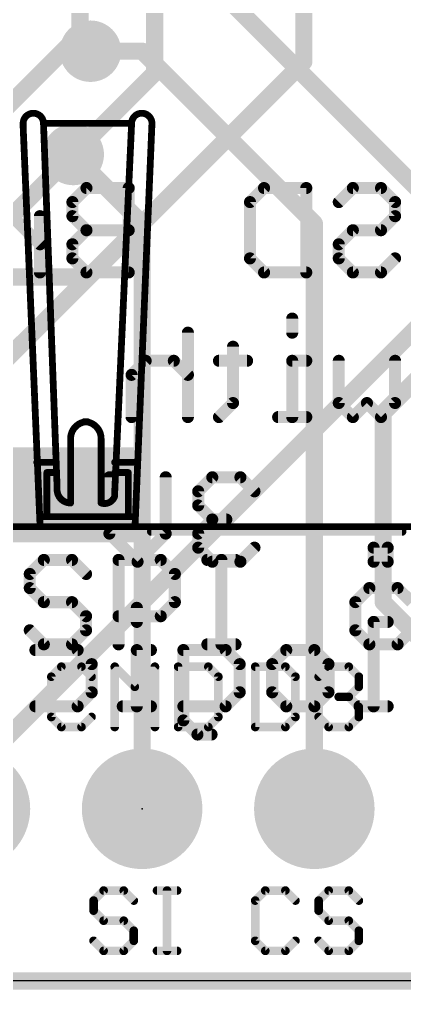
# Model space of a CAD drawing. Extents: x -0.1 to 25.5, y -0.1 to 27.2.
# Drawn here: x 10.89 to 16.57, y -0.13 to 14.19 of the extents above; entities that cross this region are included whole.
import ezdxf

# ---------------------------------------------------------------- set-up
doc = ezdxf.new("R2010")
doc.units = 0
for name, color, linetype in [('1', 12, 'CONTINUOUS'), ('16', 132, 'CONTINUOUS'), ('17', 110, 'CONTINUOUS'), ('18', 110, 'CONTINUOUS'), ('20', 53, 'CONTINUOUS'), ('21', 40, 'CONTINUOUS'), ('22', 6, 'CONTINUOUS'), ('23', 53, 'CONTINUOUS'), ('51', 253, 'CONTINUOUS')]:
    doc.layers.add(name, color=color, linetype=linetype)

# ---------------------------------------------------------------- blocks, each defined once
blk = doc.blocks.new('RECT')
blk.add_solid([(-0.5, -0.5), (0.5, -0.5), (-0.5, 0.5), (0.5, 0.5)])
blk = doc.blocks.new('ROUNDP')
at = {"const_width": 0.5}
blk.add_lwpolyline([(0, -0.25, 1), (0, 0.25, 1), (0, -0.25)], format="xyb", dxfattribs=at)
blk = doc.blocks.new('ROUNDV')
at = {"const_width": 0.5}
blk.add_lwpolyline([(0, -0.25, 1), (0, 0.25, 1), (0, -0.25)], format="xyb", dxfattribs=at)

msp = doc.modelspace()

# ---------------------------------------------------------------- linework, layer by layer
at = {"layer": '1', "const_width": 0.254}
for points in [[(12.885, 17.371), (12.885, 13.393)], [(15.085, 17.371), (15.085, 13.561)], [(11.785, 16.971), (11.785, 13.97)], [(9.899, 12.084), (11.785, 13.97)], [(11.785, 13.97), (11.785, 13.869)], [(11.785, 13.869), (11.938, 13.716)], [(15.085, 13.561), (11.908, 10.384)], [(12.885, 13.393), (11.684, 12.192)], [(11.684, 12.192), (10.776, 11.284)], [(4.152, 11.284), (10.776, 11.284)], [(18.385, 10.511), (16.256, 8.382)], [(4.152, 10.384), (11.908, 10.384)], [(11.908, 10.384), (7.62, 6.096)], [(17.285, 10.173), (10.16, 3.048)], [(16.256, 8.382), (16.256, 5.588)], [(16.256, 5.588), (17.78, 4.064)], [(25.4, 0), (0, 0)]]:
    msp.add_lwpolyline(points, dxfattribs=at)
at = {"layer": '1', "const_width": 0.127}
for points in [[(11.8485, 13.97, 1), (11.7215, 13.97)], [(11.7215, 13.97, 1), (11.8485, 13.97)], [(11.8299, 13.9251, 1), (11.7401, 14.0149)], [(11.8299, 13.9139, 1), (11.7401, 13.8241)], [(11.7215, 13.869, 1), (11.8485, 13.869)], [(11.8931, 13.6711, 1), (11.9829, 13.7609)], [(15.0215, 13.561, 1), (15.1485, 13.561)], [(15.1299, 13.5161, 1), (15.0401, 13.6059)], [(12.8215, 13.393, 1), (12.9485, 13.393)], [(12.9299, 13.3481, 1), (12.8401, 13.4379)], [(11.7289, 12.1471, 1), (11.6391, 12.2369)], [(11.6391, 12.2369, 1), (11.7289, 12.1471)], [(10.776, 11.2205, 1), (10.776, 11.3475)], [(11.8631, 10.4289, 1), (11.9529, 10.3391)], [(11.9529, 10.3391, 1), (11.8631, 10.4289)], [(11.908, 10.3205, 1), (11.908, 10.4475)], [(16.3195, 8.382, 1), (16.1925, 8.382)], [(16.2111, 8.4269, 1), (16.3009, 8.3371)], [(16.3009, 5.6329, 1), (16.2111, 5.5431)], [(16.1925, 5.588, 1), (16.3195, 5.588)]]:
    msp.add_lwpolyline(points, format="xyb", dxfattribs=at)
at = {"layer": '16', "const_width": 0.254}
for points in [[(20.32, 8.128), (13.208, 15.24)], [(12.7, 13.716), (11.938, 13.716)], [(15.24, 11.176), (12.7, 13.716)], [(11.684, 12.192), (12.7, 11.176)], [(12.7, 11.176), (12.7, 2.54)], [(15.24, 11.176), (15.24, 2.54)], [(25.4, 0), (0, 0)]]:
    msp.add_lwpolyline(points, dxfattribs=at)
at = {"layer": '16', "const_width": 0.127}
for points in [[(11.938, 13.7795, 1), (11.938, 13.6525)], [(12.7449, 13.7609, 1), (12.6551, 13.6711)], [(12.7, 13.6525, 1), (12.7, 13.7795)], [(11.7289, 12.2369, 1), (11.6391, 12.1471)], [(12.7635, 11.176, 1), (12.6365, 11.176)], [(12.6551, 11.1311, 1), (12.7449, 11.2209)], [(15.3035, 11.176, 1), (15.1765, 11.176)], [(15.1951, 11.1311, 1), (15.2849, 11.2209)], [(12.6365, 2.54, 1), (12.7635, 2.54)], [(15.1765, 2.54, 1), (15.3035, 2.54)]]:
    msp.add_lwpolyline(points, format="xyb", dxfattribs=at)
at = {"layer": '20'}
msp.add_line((22.86, 0), (2.54, 0), dxfattribs=at)
at = {"layer": '21'}
for points, const_width in [([(16.535, 6.631), (12.835, 6.631)], 0.127), ([(11.2502, 6.2114), (11.0426, 6.0038)], 0.1778), ([(11.6654, 6.2114), (11.2502, 6.2114)], 0.1778), ([(11.873, 6.0038), (11.6654, 6.2114)], 0.1778), ([(12.3523, 4.9657), (12.3523, 6.2114)], 0.1778), ([(12.3523, 6.2114), (12.9751, 6.2114)], 0.1778), ([(12.9751, 6.2114), (13.1827, 6.0038)], 0.1778), ([(13.662, 6.2114), (14.0773, 6.2114)], 0.1778), ([(13.8696, 4.9657), (13.8696, 6.2114)], 0.1778), ([(11.0426, 6.0038), (11.0426, 5.7961)], 0.1778), ([(13.1827, 6.0038), (13.1827, 5.5885)], 0.1778), ([(11.0426, 5.7961), (11.2502, 5.5885)], 0.1778), ([(16.0525, 5.7961), (15.8449, 5.5885)], 0.1778), ([(16.4677, 5.7961), (16.0525, 5.7961)], 0.1778), ([(16.6753, 5.5885), (16.4677, 5.7961)], 0.1778), ([(11.2502, 5.5885), (11.6654, 5.5885)], 0.1778), ([(11.6654, 5.5885), (11.873, 5.3809)], 0.1778), ([(13.1827, 5.5885), (12.9751, 5.3809)], 0.1778), ([(15.8449, 5.5885), (15.8449, 5.1733)], 0.1778), ([(11.873, 5.3809), (11.873, 5.1733)], 0.1778), ([(12.9751, 5.3809), (12.3523, 5.3809)], 0.1778), ([(11.2502, 4.9657), (11.0426, 5.1733)], 0.1778), ([(11.873, 5.1733), (11.6654, 4.9657)], 0.1778), ([(15.8449, 5.1733), (16.0525, 4.9657)], 0.1778), ([(16.4677, 4.9657), (16.6753, 5.1733)], 0.1778), ([(11.6654, 4.9657), (11.2502, 4.9657)], 0.1778), ([(13.662, 4.9657), (14.0773, 4.9657)], 0.1778), ([(16.0525, 4.9657), (16.4677, 4.9657)], 0.1778), ([(11.5085, 4.6363), (11.3602, 4.488)], 0.127), ([(11.8051, 4.6363), (11.5085, 4.6363)], 0.127), ([(11.9534, 4.488), (11.8051, 4.6363)], 0.127), ([(12.2957, 3.7465), (12.2957, 4.6363)], 0.127), ([(12.2957, 4.6363), (12.5923, 4.3397)], 0.127), ([(12.5923, 4.3397), (12.8889, 4.6363)], 0.127), ([(12.8889, 4.6363), (12.8889, 3.7465)], 0.127), ([(13.2313, 4.6363), (13.2313, 3.7465)], 0.127), ([(13.6761, 4.6363), (13.2313, 4.6363)], 0.127), ([(13.8244, 4.488), (13.6761, 4.6363)], 0.127), ([(14.368, 4.6363), (14.368, 3.7465)], 0.127), ([(14.8129, 4.6363), (14.368, 4.6363)], 0.127), ([(14.9612, 4.488), (14.8129, 4.6363)], 0.127), ([(15.3035, 4.488), (15.4518, 4.6363)], 0.127), ([(15.4518, 4.6363), (15.7484, 4.6363)], 0.127), ([(15.7484, 4.6363), (15.8967, 4.488)], 0.127), ([(11.3602, 4.488), (11.3602, 3.8948)], 0.127), ([(13.8244, 3.8948), (13.8244, 4.488)], 0.127), ([(14.9612, 3.8948), (14.9612, 4.488)], 0.127), ([(15.8967, 4.488), (15.8967, 4.3397)], 0.127), ([(15.8967, 4.3397), (15.7484, 4.1914)], 0.127), ([(15.7484, 4.1914), (15.6001, 4.1914)], 0.127), ([(15.7484, 4.1914), (15.8967, 4.0431)], 0.127), ([(15.8967, 4.0431), (15.8967, 3.8948)], 0.127), ([(11.3602, 3.8948), (11.5085, 3.7465)], 0.127), ([(11.8051, 3.7465), (11.9534, 3.8948)], 0.127), ([(13.6761, 3.7465), (13.8244, 3.8948)], 0.127), ([(14.8129, 3.7465), (14.9612, 3.8948)], 0.127), ([(15.4518, 3.7465), (15.3035, 3.8948)], 0.127), ([(15.8967, 3.8948), (15.7484, 3.7465)], 0.127), ([(11.5085, 3.7465), (11.8051, 3.7465)], 0.127), ([(13.2313, 3.7465), (13.6761, 3.7465)], 0.127), ([(14.368, 3.7465), (14.8129, 3.7465)], 0.127), ([(15.7484, 3.7465), (15.4518, 3.7465)], 0.127), ([(12.1322, 1.3343), (11.9839, 1.186)], 0.127), ([(12.4288, 1.3343), (12.1322, 1.3343)], 0.127), ([(12.5771, 1.186), (12.4288, 1.3343)], 0.127), ([(12.9194, 1.3343), (13.216, 1.3343)], 0.127), ([(13.0677, 0.4445), (13.0677, 1.3343)], 0.127), ([(14.5163, 1.3343), (14.368, 1.186)], 0.127), ([(14.8129, 1.3343), (14.5163, 1.3343)], 0.127), ([(14.9612, 1.186), (14.8129, 1.3343)], 0.127), ([(15.4518, 1.3343), (15.3035, 1.186)], 0.127), ([(15.7484, 1.3343), (15.4518, 1.3343)], 0.127), ([(15.8967, 1.186), (15.7484, 1.3343)], 0.127), ([(11.9839, 1.186), (11.9839, 1.0377)], 0.127), ([(14.368, 1.186), (14.368, 0.5928)], 0.127), ([(15.3035, 1.186), (15.3035, 1.0377)], 0.127), ([(11.9839, 1.0377), (12.1322, 0.8894)], 0.127), ([(15.3035, 1.0377), (15.4518, 0.8894)], 0.127), ([(12.1322, 0.8894), (12.4288, 0.8894)], 0.127), ([(12.4288, 0.8894), (12.5771, 0.7411)], 0.127), ([(15.4518, 0.8894), (15.7484, 0.8894)], 0.127), ([(15.7484, 0.8894), (15.8967, 0.7411)], 0.127), ([(12.5771, 0.7411), (12.5771, 0.5928)], 0.127), ([(15.8967, 0.7411), (15.8967, 0.5928)], 0.127), ([(12.1322, 0.4445), (11.9839, 0.5928)], 0.127), ([(12.5771, 0.5928), (12.4288, 0.4445)], 0.127), ([(14.368, 0.5928), (14.5163, 0.4445)], 0.127), ([(14.8129, 0.4445), (14.9612, 0.5928)], 0.127), ([(15.4518, 0.4445), (15.3035, 0.5928)], 0.127), ([(15.8967, 0.5928), (15.7484, 0.4445)], 0.127), ([(12.4288, 0.4445), (12.1322, 0.4445)], 0.127), ([(12.9194, 0.4445), (13.216, 0.4445)], 0.127), ([(14.5163, 0.4445), (14.8129, 0.4445)], 0.127), ([(15.7484, 0.4445), (15.4518, 0.4445)], 0.127)]:
    msp.add_lwpolyline(points, dxfattribs=dict(at, const_width=const_width))
for points, const_width in [([(12.835, 6.6627, 1), (12.835, 6.5993)], 0.0635), ([(16.535, 6.5993, 1), (16.535, 6.6627)], 0.0635), ([(11.2502, 6.2558, 1), (11.2502, 6.1669)], 0.0889), ([(11.2816, 6.1799, 1), (11.2188, 6.2428)], 0.0889), ([(11.6968, 6.2428, 1), (11.634, 6.1799)], 0.0889), ([(11.6654, 6.1669, 1), (11.6654, 6.2558)], 0.0889), ([(12.3523, 6.2558, 1), (12.3523, 6.1669)], 0.0889), ([(12.3968, 6.2114, 1), (12.3079, 6.2114)], 0.0889), ([(13.0066, 6.2428, 1), (12.9437, 6.1799)], 0.0889), ([(12.9751, 6.1669, 1), (12.9751, 6.2558)], 0.0889), ([(13.662, 6.2558, 1), (13.662, 6.1669)], 0.0889), ([(13.9141, 6.2114, 1), (13.8252, 6.2114)], 0.0889), ([(14.0773, 6.1669, 1), (14.0773, 6.2558)], 0.0889), ([(11.087, 6.0038, 1), (10.9981, 6.0038)], 0.0889), ([(11.0112, 6.0352, 1), (11.074, 5.9723)], 0.0889), ([(11.8416, 5.9723, 1), (11.9045, 6.0352)], 0.0889), ([(13.2272, 6.0038, 1), (13.1383, 6.0038)], 0.0889), ([(13.1513, 5.9723, 1), (13.2142, 6.0352)], 0.0889), ([(11.074, 5.8276, 1), (11.0112, 5.7647)], 0.0889), ([(16.0525, 5.8406, 1), (16.0525, 5.7517)], 0.0889), ([(16.0839, 5.7647, 1), (16.0211, 5.8276)], 0.0889), ([(16.4992, 5.8276, 1), (16.4363, 5.7647)], 0.0889), ([(16.4677, 5.7517, 1), (16.4677, 5.8406)], 0.0889), ([(10.9981, 5.7961, 1), (11.087, 5.7961)], 0.0889), ([(11.2502, 5.633, 1), (11.2502, 5.5441)], 0.0889), ([(11.2188, 5.5571, 1), (11.2816, 5.62)], 0.0889), ([(11.6968, 5.62, 1), (11.634, 5.5571)], 0.0889), ([(11.6654, 5.5441, 1), (11.6654, 5.633)], 0.0889), ([(13.1383, 5.5885, 1), (13.2272, 5.5885)], 0.0889), ([(13.2142, 5.5571, 1), (13.1513, 5.62)], 0.0889), ([(15.8135, 5.62, 1), (15.8763, 5.5571)], 0.0889), ([(15.8894, 5.5885, 1), (15.8005, 5.5885)], 0.0889), ([(11.9175, 5.3809, 1), (11.8286, 5.3809)], 0.0889), ([(11.8416, 5.3495, 1), (11.9045, 5.4123)], 0.0889), ([(12.3523, 5.4254, 1), (12.3523, 5.3365)], 0.0889), ([(12.9437, 5.4123, 1), (13.0066, 5.3495)], 0.0889), ([(12.9751, 5.3365, 1), (12.9751, 5.4254)], 0.0889), ([(11.074, 5.2047, 1), (11.0112, 5.1419)], 0.0889), ([(11.8286, 5.1733, 1), (11.9175, 5.1733)], 0.0889), ([(11.9045, 5.1419, 1), (11.8416, 5.2047)], 0.0889), ([(15.8763, 5.2047, 1), (15.8135, 5.1419)], 0.0889), ([(15.8005, 5.1733, 1), (15.8894, 5.1733)], 0.0889), ([(11.2502, 5.0102, 1), (11.2502, 4.9212)], 0.0889), ([(11.2188, 4.9343, 1), (11.2816, 4.9971)], 0.0889), ([(11.634, 4.9971, 1), (11.6968, 4.9343)], 0.0889), ([(11.6654, 4.9212, 1), (11.6654, 5.0102)], 0.0889), ([(12.3079, 4.9657, 1), (12.3968, 4.9657)], 0.0889), ([(13.662, 5.0102, 1), (13.662, 4.9212)], 0.0889), ([(13.8252, 4.9657, 1), (13.9141, 4.9657)], 0.0889), ([(14.0773, 4.9212, 1), (14.0773, 5.0102)], 0.0889), ([(16.0525, 5.0102, 1), (16.0525, 4.9212)], 0.0889), ([(16.0211, 4.9343, 1), (16.0839, 4.9971)], 0.0889), ([(16.4363, 4.9971, 1), (16.4992, 4.9343)], 0.0889), ([(16.4677, 4.9212, 1), (16.4677, 5.0102)], 0.0889), ([(11.5085, 4.668, 1), (11.5085, 4.6045)], 0.0635), ([(11.531, 4.6138, 1), (11.4861, 4.6587)], 0.0635), ([(11.8276, 4.6587, 1), (11.7826, 4.6138)], 0.0635), ([(11.8051, 4.6045, 1), (11.8051, 4.668)], 0.0635), ([(12.3275, 4.6363, 1), (12.264, 4.6363)], 0.0635), ([(12.3182, 4.6587, 1), (12.2733, 4.6138)], 0.0635), ([(12.9207, 4.6363, 1), (12.8572, 4.6363)], 0.0635), ([(12.9114, 4.6138, 1), (12.8665, 4.6587)], 0.0635), ([(13.263, 4.6363, 1), (13.1995, 4.6363)], 0.0635), ([(13.2313, 4.668, 1), (13.2313, 4.6045)], 0.0635), ([(13.6986, 4.6587, 1), (13.6537, 4.6138)], 0.0635), ([(13.6761, 4.6045, 1), (13.6761, 4.668)], 0.0635), ([(14.3997, 4.6363, 1), (14.3362, 4.6363)], 0.0635), ([(14.368, 4.668, 1), (14.368, 4.6045)], 0.0635), ([(14.8353, 4.6587, 1), (14.7904, 4.6138)], 0.0635), ([(14.8129, 4.6045, 1), (14.8129, 4.668)], 0.0635), ([(15.4518, 4.668, 1), (15.4518, 4.6045)], 0.0635), ([(15.4742, 4.6138, 1), (15.4293, 4.6587)], 0.0635), ([(15.7708, 4.6587, 1), (15.7259, 4.6138)], 0.0635), ([(15.7484, 4.6045, 1), (15.7484, 4.668)], 0.0635), ([(11.392, 4.488, 1), (11.3285, 4.488)], 0.0635), ([(11.3378, 4.5104, 1), (11.3827, 4.4655)], 0.0635), ([(11.9309, 4.4655, 1), (11.9758, 4.5104)], 0.0635), ([(13.8562, 4.488, 1), (13.7927, 4.488)], 0.0635), ([(13.802, 4.4655, 1), (13.8469, 4.5104)], 0.0635), ([(14.9929, 4.488, 1), (14.9294, 4.488)], 0.0635), ([(14.9387, 4.4655, 1), (14.9836, 4.5104)], 0.0635), ([(15.281, 4.5104, 1), (15.326, 4.4655)], 0.0635), ([(15.9284, 4.488, 1), (15.8649, 4.488)], 0.0635), ([(15.8742, 4.4655, 1), (15.9191, 4.5104)], 0.0635), ([(12.5699, 4.3621, 1), (12.6148, 4.3172)], 0.0635), ([(12.5699, 4.3172, 1), (12.6148, 4.3621)], 0.0635), ([(15.8649, 4.3397, 1), (15.9284, 4.3397)], 0.0635), ([(15.9191, 4.3172, 1), (15.8742, 4.3621)], 0.0635), ([(15.6001, 4.2231, 1), (15.6001, 4.1596)], 0.0635), ([(15.7708, 4.2138, 1), (15.7259, 4.1689)], 0.0635), ([(15.7259, 4.2138, 1), (15.7708, 4.1689)], 0.0635), ([(15.7484, 4.1596, 1), (15.7484, 4.2231)], 0.0635), ([(15.9284, 4.0431, 1), (15.8649, 4.0431)], 0.0635), ([(15.8742, 4.0206, 1), (15.9191, 4.0655)], 0.0635), ([(11.3827, 3.9172, 1), (11.3378, 3.8723)], 0.0635), ([(11.3285, 3.8948, 1), (11.392, 3.8948)], 0.0635), ([(11.9758, 3.8723, 1), (11.9309, 3.9172)], 0.0635), ([(13.7927, 3.8948, 1), (13.8562, 3.8948)], 0.0635), ([(13.8469, 3.8723, 1), (13.802, 3.9172)], 0.0635), ([(14.9294, 3.8948, 1), (14.9929, 3.8948)], 0.0635), ([(14.9836, 3.8723, 1), (14.9387, 3.9172)], 0.0635), ([(15.326, 3.9172, 1), (15.281, 3.8723)], 0.0635), ([(15.8649, 3.8948, 1), (15.9284, 3.8948)], 0.0635), ([(15.9191, 3.8723, 1), (15.8742, 3.9172)], 0.0635), ([(11.5085, 3.7783, 1), (11.5085, 3.7147)], 0.0635), ([(11.4861, 3.724, 1), (11.531, 3.769)], 0.0635), ([(11.7826, 3.769, 1), (11.8276, 3.724)], 0.0635), ([(11.8051, 3.7147, 1), (11.8051, 3.7783)], 0.0635), ([(12.264, 3.7465, 1), (12.3275, 3.7465)], 0.0635), ([(12.8572, 3.7465, 1), (12.9207, 3.7465)], 0.0635), ([(13.2313, 3.7783, 1), (13.2313, 3.7147)], 0.0635), ([(13.1995, 3.7465, 1), (13.263, 3.7465)], 0.0635), ([(13.6537, 3.769, 1), (13.6986, 3.724)], 0.0635), ([(13.6761, 3.7147, 1), (13.6761, 3.7783)], 0.0635), ([(14.368, 3.7783, 1), (14.368, 3.7147)], 0.0635), ([(14.3362, 3.7465, 1), (14.3997, 3.7465)], 0.0635), ([(14.7904, 3.769, 1), (14.8353, 3.724)], 0.0635), ([(14.8129, 3.7147, 1), (14.8129, 3.7783)], 0.0635), ([(15.4518, 3.7783, 1), (15.4518, 3.7147)], 0.0635), ([(15.4293, 3.724, 1), (15.4742, 3.769)], 0.0635), ([(15.7259, 3.769, 1), (15.7708, 3.724)], 0.0635), ([(15.7484, 3.7147, 1), (15.7484, 3.7783)], 0.0635), ([(12.1322, 1.366, 1), (12.1322, 1.3025)], 0.0635), ([(12.1546, 1.3118, 1), (12.1097, 1.3567)], 0.0635), ([(12.4512, 1.3567, 1), (12.4063, 1.3118)], 0.0635), ([(12.4288, 1.3025, 1), (12.4288, 1.366)], 0.0635), ([(12.9194, 1.366, 1), (12.9194, 1.3025)], 0.0635), ([(13.0995, 1.3343, 1), (13.036, 1.3343)], 0.0635), ([(13.216, 1.3025, 1), (13.216, 1.366)], 0.0635), ([(14.5163, 1.366, 1), (14.5163, 1.3025)], 0.0635), ([(14.5387, 1.3118, 1), (14.4938, 1.3567)], 0.0635), ([(14.8353, 1.3567, 1), (14.7904, 1.3118)], 0.0635), ([(14.8129, 1.3025, 1), (14.8129, 1.366)], 0.0635), ([(15.4518, 1.366, 1), (15.4518, 1.3025)], 0.0635), ([(15.4742, 1.3118, 1), (15.4293, 1.3567)], 0.0635), ([(15.7708, 1.3567, 1), (15.7259, 1.3118)], 0.0635), ([(15.7484, 1.3025, 1), (15.7484, 1.366)], 0.0635), ([(12.0157, 1.186, 1), (11.9522, 1.186)], 0.0635), ([(11.9615, 1.2084, 1), (12.0064, 1.1635)], 0.0635), ([(12.5546, 1.1635, 1), (12.5995, 1.2084)], 0.0635), ([(14.3997, 1.186, 1), (14.3362, 1.186)], 0.0635), ([(14.3455, 1.2084, 1), (14.3904, 1.1635)], 0.0635), ([(14.9387, 1.1635, 1), (14.9836, 1.2084)], 0.0635), ([(15.281, 1.2084, 1), (15.326, 1.1635)], 0.0635), ([(15.3353, 1.186, 1), (15.2718, 1.186)], 0.0635), ([(15.8742, 1.1635, 1), (15.9191, 1.2084)], 0.0635), ([(11.9522, 1.0377, 1), (12.0157, 1.0377)], 0.0635), ([(12.0064, 1.0601, 1), (11.9615, 1.0152)], 0.0635), ([(15.326, 1.0601, 1), (15.281, 1.0152)], 0.0635), ([(15.2718, 1.0377, 1), (15.3353, 1.0377)], 0.0635), ([(12.1322, 0.9211, 1), (12.1322, 0.8576)], 0.0635), ([(12.1097, 0.8669, 1), (12.1546, 0.9118)], 0.0635), ([(12.4512, 0.9118, 1), (12.4063, 0.8669)], 0.0635), ([(12.4288, 0.8576, 1), (12.4288, 0.9211)], 0.0635), ([(15.4518, 0.9211, 1), (15.4518, 0.8576)], 0.0635), ([(15.4293, 0.8669, 1), (15.4742, 0.9118)], 0.0635), ([(15.7708, 0.9118, 1), (15.7259, 0.8669)], 0.0635), ([(15.7484, 0.8576, 1), (15.7484, 0.9211)], 0.0635), ([(12.6088, 0.7411, 1), (12.5453, 0.7411)], 0.0635), ([(12.5546, 0.7186, 1), (12.5995, 0.7635)], 0.0635), ([(15.9284, 0.7411, 1), (15.8649, 0.7411)], 0.0635), ([(15.8742, 0.7186, 1), (15.9191, 0.7635)], 0.0635), ([(12.0064, 0.6152, 1), (11.9615, 0.5703)], 0.0635), ([(12.5453, 0.5928, 1), (12.6088, 0.5928)], 0.0635), ([(12.5995, 0.5703, 1), (12.5546, 0.6152)], 0.0635), ([(14.3904, 0.6152, 1), (14.3455, 0.5703)], 0.0635), ([(14.3362, 0.5928, 1), (14.3997, 0.5928)], 0.0635), ([(14.9836, 0.5703, 1), (14.9387, 0.6152)], 0.0635), ([(15.326, 0.6152, 1), (15.281, 0.5703)], 0.0635), ([(15.8649, 0.5928, 1), (15.9284, 0.5928)], 0.0635), ([(15.9191, 0.5703, 1), (15.8742, 0.6152)], 0.0635), ([(12.1322, 0.4763, 1), (12.1322, 0.4128)], 0.0635), ([(12.1097, 0.422, 1), (12.1546, 0.467)], 0.0635), ([(12.4063, 0.467, 1), (12.4512, 0.422)], 0.0635), ([(12.4288, 0.4128, 1), (12.4288, 0.4763)], 0.0635), ([(12.9194, 0.4763, 1), (12.9194, 0.4128)], 0.0635), ([(13.036, 0.4445, 1), (13.0995, 0.4445)], 0.0635), ([(13.216, 0.4128, 1), (13.216, 0.4763)], 0.0635), ([(14.5163, 0.4763, 1), (14.5163, 0.4128)], 0.0635), ([(14.4938, 0.422, 1), (14.5387, 0.467)], 0.0635), ([(14.7904, 0.467, 1), (14.8353, 0.422)], 0.0635), ([(14.8129, 0.4128, 1), (14.8129, 0.4763)], 0.0635), ([(15.4518, 0.4763, 1), (15.4518, 0.4128)], 0.0635), ([(15.4293, 0.422, 1), (15.4742, 0.467)], 0.0635), ([(15.7259, 0.467, 1), (15.7708, 0.422)], 0.0635), ([(15.7484, 0.4128, 1), (15.7484, 0.4763)], 0.0635)]:
    msp.add_lwpolyline(points, format="xyb", dxfattribs=dict(at, const_width=const_width))
at = {"layer": '22', "const_width": 0.1778}
for points in [[(11.8791, 11.6978), (11.6715, 11.4902)], [(12.502, 11.6978), (11.8791, 11.6978)], [(12.502, 10.4521), (12.502, 11.6978)], [(14.291, 11.4902), (14.4986, 11.6978)], [(14.4986, 11.6978), (15.1214, 11.6978)], [(15.1214, 11.6978), (15.1214, 10.4521)], [(15.6007, 11.4902), (15.8083, 11.6978)], [(15.8083, 11.6978), (16.2235, 11.6978)], [(16.2235, 11.6978), (16.4311, 11.4902)], [(11.6715, 11.4902), (11.6715, 11.2825)], [(14.291, 10.6597), (14.291, 11.4902)], [(16.4311, 11.4902), (16.4311, 11.2825)], [(11.1922, 10.8673), (10.777, 11.2825)], [(11.1922, 10.4521), (11.1922, 11.2825)], [(11.6715, 11.2825), (11.8791, 11.0749)], [(16.4311, 11.2825), (16.2235, 11.0749)], [(11.8791, 11.0749), (11.6715, 10.8673)], [(12.502, 11.0749), (11.8791, 11.0749)], [(15.8083, 11.0749), (15.6007, 10.8673)], [(16.2235, 11.0749), (15.8083, 11.0749)], [(11.6715, 10.8673), (11.6715, 10.6597)], [(15.6007, 10.8673), (15.6007, 10.6597)], [(11.6715, 10.6597), (11.8791, 10.4521)], [(14.4986, 10.4521), (14.291, 10.6597)], [(15.6007, 10.6597), (15.8083, 10.4521)], [(16.2235, 10.4521), (16.4311, 10.6597)], [(11.8791, 10.4521), (12.502, 10.4521)], [(15.1214, 10.4521), (14.4986, 10.4521)], [(15.8083, 10.4521), (16.2235, 10.4521)], [(14.9138, 9.7718), (14.9138, 9.5642)], [(13.3751, 9.5642), (13.3751, 8.3185)], [(14.0407, 9.3566), (14.0407, 8.5261)], [(12.7523, 9.1489), (12.5447, 8.9413)], [(13.1675, 9.1489), (12.7523, 9.1489)], [(13.3751, 8.9413), (13.1675, 9.1489)], [(14.2483, 9.1489), (13.8331, 9.1489)], [(15.1214, 9.1489), (14.9138, 9.1489)], [(14.9138, 9.1489), (14.9138, 8.3185)], [(15.6007, 8.5261), (15.6007, 9.1489)], [(16.4311, 9.1489), (16.4311, 8.5261)], [(12.5447, 8.9413), (12.5447, 8.3185)], [(14.0407, 8.5261), (13.8331, 8.3185)], [(15.8083, 8.3185), (15.6007, 8.5261)], [(16.0159, 8.5261), (15.8083, 8.3185)], [(16.2235, 8.3185), (16.0159, 8.5261)], [(16.4311, 8.5261), (16.2235, 8.3185)], [(15.1214, 8.3185), (14.7062, 8.3185)], [(12.2172, 6.6001), (12.2172, 7.4306)], [(13.0477, 7.4306), (13.0477, 6.6001)], [(13.7346, 7.4306), (13.527, 7.223)], [(14.1498, 7.4306), (13.7346, 7.4306)], [(14.3574, 7.223), (14.1498, 7.4306)], [(13.527, 7.223), (13.527, 7.0153)], [(13.527, 7.0153), (13.7346, 6.8077)], [(13.7346, 6.8077), (13.527, 6.6001)], [(13.7346, 6.8077), (13.9422, 6.8077)], [(12.6325, 6.1849), (12.2172, 6.6001)], [(13.0477, 6.6001), (12.6325, 6.1849)], [(13.527, 6.6001), (13.527, 6.3925)], [(13.527, 6.3925), (13.7346, 6.1849)], [(14.1498, 6.1849), (14.3574, 6.3925)], [(16.322, 6.3925), (16.1144, 6.3925)], [(16.1144, 6.3925), (16.1144, 6.1849)], [(16.322, 6.1849), (16.322, 6.3925)], [(13.7346, 6.1849), (14.1498, 6.1849)], [(16.1144, 6.1849), (16.322, 6.1849)], [(12.6218, 5.5046), (12.6218, 5.297)], [(16.322, 5.297), (16.1144, 5.297)], [(16.1144, 5.297), (16.1144, 4.0513)], [(11.1258, 4.8817), (11.7486, 4.8817)], [(11.7486, 4.8817), (11.9563, 4.6741)], [(12.8294, 4.8817), (12.6218, 4.8817)], [(12.6218, 4.8817), (12.6218, 4.0513)], [(13.3087, 3.8437), (13.3087, 4.8817)], [(13.3087, 4.8817), (13.9315, 4.8817)], [(13.9315, 4.8817), (14.1391, 4.6741)], [(14.6184, 4.6741), (14.826, 4.8817)], [(14.826, 4.8817), (15.2412, 4.8817)], [(15.2412, 4.8817), (15.4489, 4.6741)], [(11.9563, 4.6741), (11.9563, 4.2589)], [(14.1391, 4.6741), (14.1391, 4.2589)], [(14.6184, 4.2589), (14.6184, 4.6741)], [(15.4489, 4.6741), (15.4489, 4.2589)], [(11.9563, 4.2589), (11.7486, 4.0513)], [(14.1391, 4.2589), (13.9315, 4.0513)], [(14.826, 4.0513), (14.6184, 4.2589)], [(15.4489, 4.2589), (15.2412, 4.0513)], [(11.7486, 4.0513), (11.1258, 4.0513)], [(12.8294, 4.0513), (12.4142, 4.0513)], [(13.9315, 4.0513), (13.3087, 4.0513)], [(15.2412, 4.0513), (14.826, 4.0513)], [(16.322, 4.0513), (15.9068, 4.0513)], [(13.5163, 3.6361), (13.3087, 3.8437)], [(13.7239, 3.6361), (13.5163, 3.6361)]]:
    msp.add_lwpolyline(points, dxfattribs=at)
at = {"layer": '22', "const_width": 0.0889}
for points in [[(11.8791, 11.7422, 1), (11.8791, 11.6533)], [(11.9106, 11.6663, 1), (11.8477, 11.7292)], [(12.5464, 11.6978, 1), (12.4575, 11.6978)], [(12.502, 11.6533, 1), (12.502, 11.7422)], [(14.4986, 11.7422, 1), (14.4986, 11.6533)], [(14.53, 11.6663, 1), (14.4672, 11.7292)], [(15.1659, 11.6978, 1), (15.077, 11.6978)], [(15.1214, 11.6533, 1), (15.1214, 11.7422)], [(15.8083, 11.7422, 1), (15.8083, 11.6533)], [(15.8397, 11.6663, 1), (15.7769, 11.7292)], [(16.255, 11.7292, 1), (16.1921, 11.6663)], [(16.2235, 11.6533, 1), (16.2235, 11.7422)], [(11.6401, 11.5216, 1), (11.703, 11.4587)], [(11.716, 11.4902, 1), (11.6271, 11.4902)], [(14.3354, 11.4902, 1), (14.2465, 11.4902)], [(14.2596, 11.5216, 1), (14.3224, 11.4587)], [(15.5693, 11.5216, 1), (15.6321, 11.4587)], [(16.4756, 11.4902, 1), (16.3867, 11.4902)], [(16.3997, 11.4587, 1), (16.4626, 11.5216)], [(11.2367, 11.2825, 1), (11.1478, 11.2825)], [(11.703, 11.314, 1), (11.6401, 11.2511)], [(11.6271, 11.2825, 1), (11.716, 11.2825)], [(16.3867, 11.2825, 1), (16.4756, 11.2825)], [(16.4626, 11.2511, 1), (16.3997, 11.314)], [(11.8791, 11.1194, 1), (11.8791, 11.0305)], [(11.9106, 11.0435, 1), (11.8477, 11.1064)], [(12.502, 11.0305, 1), (12.502, 11.1194)], [(15.8083, 11.1194, 1), (15.8083, 11.0305)], [(15.8397, 11.0435, 1), (15.7769, 11.1064)], [(16.2235, 11.0305, 1), (16.2235, 11.1194)], [(11.8477, 11.0435, 1), (11.9106, 11.1064)], [(16.1921, 11.1064, 1), (16.255, 11.0435)], [(11.1608, 10.8359, 1), (11.2237, 10.8987)], [(11.716, 10.8673, 1), (11.6271, 10.8673)], [(11.6401, 10.8987, 1), (11.703, 10.8359)], [(15.5693, 10.8987, 1), (15.6321, 10.8359)], [(15.6452, 10.8673, 1), (15.5563, 10.8673)], [(11.703, 10.6911, 1), (11.6401, 10.6283)], [(14.3224, 10.6911, 1), (14.2596, 10.6283)], [(15.6321, 10.6911, 1), (15.5693, 10.6283)], [(16.4626, 10.6283, 1), (16.3997, 10.6911)], [(11.6271, 10.6597, 1), (11.716, 10.6597)], [(14.2465, 10.6597, 1), (14.3354, 10.6597)], [(15.5563, 10.6597, 1), (15.6452, 10.6597)], [(11.1478, 10.4521, 1), (11.2367, 10.4521)], [(11.8791, 10.4965, 1), (11.8791, 10.4077)], [(11.8477, 10.4207, 1), (11.9106, 10.4835)], [(12.4575, 10.4521, 1), (12.5464, 10.4521)], [(12.502, 10.4077, 1), (12.502, 10.4965)], [(14.4986, 10.4965, 1), (14.4986, 10.4077)], [(14.4672, 10.4207, 1), (14.53, 10.4835)], [(15.077, 10.4521, 1), (15.1659, 10.4521)], [(15.1214, 10.4077, 1), (15.1214, 10.4965)], [(15.8083, 10.4965, 1), (15.8083, 10.4077)], [(15.7769, 10.4207, 1), (15.8397, 10.4835)], [(16.1921, 10.4835, 1), (16.255, 10.4207)], [(16.2235, 10.4077, 1), (16.2235, 10.4965)], [(14.9583, 9.7718, 1), (14.8694, 9.7718)], [(13.4196, 9.5642, 1), (13.3307, 9.5642)], [(14.8694, 9.5642, 1), (14.9583, 9.5642)], [(14.0851, 9.3566, 1), (13.9962, 9.3566)], [(12.7523, 9.1934, 1), (12.7523, 9.1045)], [(12.7837, 9.1175, 1), (12.7209, 9.1804)], [(13.1989, 9.1804, 1), (13.1361, 9.1175)], [(13.1675, 9.1045, 1), (13.1675, 9.1934)], [(13.8331, 9.1934, 1), (13.8331, 9.1045)], [(14.2483, 9.1045, 1), (14.2483, 9.1934)], [(14.9138, 9.1934, 1), (14.9138, 9.1045)], [(14.9583, 9.1489, 1), (14.8694, 9.1489)], [(15.1214, 9.1045, 1), (15.1214, 9.1934)], [(15.6452, 9.1489, 1), (15.5563, 9.1489)], [(16.4756, 9.1489, 1), (16.3867, 9.1489)], [(12.5891, 8.9413, 1), (12.5002, 8.9413)], [(12.5133, 8.9728, 1), (12.5761, 8.9099)], [(13.3437, 8.9099, 1), (13.4066, 8.9728)], [(14.0721, 8.4947, 1), (14.0092, 8.5575)], [(15.6321, 8.5575, 1), (15.5693, 8.4947)], [(16.0474, 8.5575, 1), (15.9845, 8.4947)], [(16.0474, 8.4947, 1), (15.9845, 8.5575)], [(16.4626, 8.4947, 1), (16.3997, 8.5575)], [(13.9962, 8.5261, 1), (14.0851, 8.5261)], [(15.5563, 8.5261, 1), (15.6452, 8.5261)], [(16.3867, 8.5261, 1), (16.4756, 8.5261)], [(12.5002, 8.3185, 1), (12.5891, 8.3185)], [(13.3307, 8.3185, 1), (13.4196, 8.3185)], [(13.8016, 8.3499, 1), (13.8645, 8.2871)], [(14.7062, 8.3629, 1), (14.7062, 8.2741)], [(14.8694, 8.3185, 1), (14.9583, 8.3185)], [(15.1214, 8.2741, 1), (15.1214, 8.3629)], [(15.7769, 8.3499, 1), (15.8397, 8.2871)], [(15.7769, 8.2871, 1), (15.8397, 8.3499)], [(16.1921, 8.3499, 1), (16.255, 8.2871)], [(16.1921, 8.2871, 1), (16.255, 8.3499)], [(12.2617, 7.4306, 1), (12.1728, 7.4306)], [(13.0921, 7.4306, 1), (13.0032, 7.4306)], [(13.7346, 7.475, 1), (13.7346, 7.3861)], [(13.766, 7.3991, 1), (13.7032, 7.462)], [(14.1812, 7.462, 1), (14.1184, 7.3991)], [(14.1498, 7.3861, 1), (14.1498, 7.475)], [(13.5714, 7.223, 1), (13.4825, 7.223)], [(13.4955, 7.2544, 1), (13.5584, 7.1915)], [(14.326, 7.1915, 1), (14.3888, 7.2544)], [(13.5584, 7.0468, 1), (13.4955, 6.9839)], [(13.4825, 7.0153, 1), (13.5714, 7.0153)], [(13.7346, 6.8522, 1), (13.7346, 6.7633)], [(13.766, 6.7763, 1), (13.7032, 6.8392)], [(13.7032, 6.7763, 1), (13.766, 6.8392)], [(13.9422, 6.7633, 1), (13.9422, 6.8522)], [(12.2487, 6.6315, 1), (12.1858, 6.5687)], [(12.1728, 6.6001, 1), (12.2617, 6.6001)], [(13.0032, 6.6001, 1), (13.0921, 6.6001)], [(13.0791, 6.5687, 1), (13.0163, 6.6315)], [(13.5714, 6.6001, 1), (13.4825, 6.6001)], [(13.4955, 6.6315, 1), (13.5584, 6.5687)], [(13.5584, 6.4239, 1), (13.4955, 6.3611)], [(14.3888, 6.3611, 1), (14.326, 6.4239)], [(16.1144, 6.437, 1), (16.1144, 6.3481)], [(16.1588, 6.3925, 1), (16.0699, 6.3925)], [(16.3665, 6.3925, 1), (16.2776, 6.3925)], [(16.322, 6.3481, 1), (16.322, 6.437)], [(13.4825, 6.3925, 1), (13.5714, 6.3925)], [(12.601, 6.2163, 1), (12.6639, 6.1535)], [(12.601, 6.1535, 1), (12.6639, 6.2163)], [(13.7346, 6.2294, 1), (13.7346, 6.1405)], [(13.7032, 6.1535, 1), (13.766, 6.2163)], [(14.1184, 6.2163, 1), (14.1812, 6.1535)], [(14.1498, 6.1405, 1), (14.1498, 6.2294)], [(16.1144, 6.2294, 1), (16.1144, 6.1405)], [(16.0699, 6.1849, 1), (16.1588, 6.1849)], [(16.2776, 6.1849, 1), (16.3665, 6.1849)], [(16.322, 6.1405, 1), (16.322, 6.2294)], [(12.6662, 5.5046, 1), (12.5773, 5.5046)], [(12.5773, 5.297, 1), (12.6662, 5.297)], [(16.1144, 5.3414, 1), (16.1144, 5.2525)], [(16.1588, 5.297, 1), (16.0699, 5.297)], [(16.322, 5.2525, 1), (16.322, 5.3414)], [(11.1258, 4.9262, 1), (11.1258, 4.8373)], [(11.7801, 4.9132, 1), (11.7172, 4.8503)], [(11.7486, 4.8373, 1), (11.7486, 4.9262)], [(12.6662, 4.8817, 1), (12.5773, 4.8817)], [(12.6218, 4.9262, 1), (12.6218, 4.8373)], [(12.8294, 4.8373, 1), (12.8294, 4.9262)], [(13.3087, 4.9262, 1), (13.3087, 4.8373)], [(13.3531, 4.8817, 1), (13.2642, 4.8817)], [(13.9629, 4.9132, 1), (13.9001, 4.8503)], [(13.9315, 4.8373, 1), (13.9315, 4.9262)], [(14.826, 4.9262, 1), (14.826, 4.8373)], [(14.8575, 4.8503, 1), (14.7946, 4.9132)], [(15.2727, 4.9132, 1), (15.2098, 4.8503)], [(15.2412, 4.8373, 1), (15.2412, 4.9262)], [(12.0007, 4.6741, 1), (11.9118, 4.6741)], [(11.9248, 4.6427, 1), (11.9877, 4.7056)], [(14.1836, 4.6741, 1), (14.0947, 4.6741)], [(14.1077, 4.6427, 1), (14.1706, 4.7056)], [(14.6629, 4.6741, 1), (14.574, 4.6741)], [(14.587, 4.7056, 1), (14.6498, 4.6427)], [(15.4933, 4.6741, 1), (15.4044, 4.6741)], [(15.4174, 4.6427, 1), (15.4803, 4.7056)], [(11.9118, 4.2589, 1), (12.0007, 4.2589)], [(11.9877, 4.2275, 1), (11.9248, 4.2903)], [(14.0947, 4.2589, 1), (14.1836, 4.2589)], [(14.1706, 4.2275, 1), (14.1077, 4.2903)], [(14.6498, 4.2903, 1), (14.587, 4.2275)], [(14.574, 4.2589, 1), (14.6629, 4.2589)], [(15.4044, 4.2589, 1), (15.4933, 4.2589)], [(15.4803, 4.2275, 1), (15.4174, 4.2903)], [(11.1258, 4.0958, 1), (11.1258, 4.0069)], [(11.7172, 4.0827, 1), (11.7801, 4.0199)], [(11.7486, 4.0069, 1), (11.7486, 4.0958)], [(12.4142, 4.0958, 1), (12.4142, 4.0069)], [(12.5773, 4.0513, 1), (12.6662, 4.0513)], [(12.8294, 4.0069, 1), (12.8294, 4.0958)], [(13.3087, 4.0958, 1), (13.3087, 4.0069)], [(13.9001, 4.0827, 1), (13.9629, 4.0199)], [(13.9315, 4.0069, 1), (13.9315, 4.0958)], [(14.826, 4.0958, 1), (14.826, 4.0069)], [(14.7946, 4.0199, 1), (14.8575, 4.0827)], [(15.2098, 4.0827, 1), (15.2727, 4.0199)], [(15.2412, 4.0069, 1), (15.2412, 4.0958)], [(15.9068, 4.0958, 1), (15.9068, 4.0069)], [(16.0699, 4.0513, 1), (16.1588, 4.0513)], [(16.322, 4.0069, 1), (16.322, 4.0958)], [(13.3401, 3.8751, 1), (13.2773, 3.8123)], [(13.2642, 3.8437, 1), (13.3531, 3.8437)], [(13.5163, 3.6805, 1), (13.5163, 3.5916)], [(13.7239, 3.5916, 1), (13.7239, 3.6805)], [(13.4849, 3.6047, 1), (13.5477, 3.6675)]]:
    msp.add_lwpolyline(points, format="xyb", dxfattribs=at)
at = {"layer": '23'}
msp.add_point((12.7, 2.54), dxfattribs=at)
at = {"layer": '51'}
for points, const_width in [([(11.095, 12.801, 0.4142), (10.945, 12.651)], 0.1), ([(11.245, 12.651, 0.4142), (11.095, 12.801)], 0.1), ([(11.095, 12.826, 1), (11.095, 12.776)], 0.05), ([(11.095, 12.776, 1), (11.095, 12.826)], 0.05), ([(12.695, 12.801, 0.4142), (12.545, 12.651)], 0.1), ([(12.845, 12.651, 0.4142), (12.695, 12.801)], 0.1), ([(12.695, 12.826, 1), (12.695, 12.776)], 0.05), ([(12.695, 12.776, 1), (12.695, 12.826)], 0.05), ([(10.97, 12.651, 1), (10.92, 12.651)], 0.05), ([(10.92, 12.651, 1), (10.97, 12.651)], 0.05), ([(10.97, 12.6021, 1), (10.92, 12.5999)], 0.05), ([(10.92, 12.601, 1), (10.97, 12.601)], 0.05), ([(11.27, 12.6519, 1), (11.22, 12.6501)], 0.05), ([(11.245, 12.676, 1), (11.245, 12.626)], 0.05), ([(11.22, 12.651, 1), (11.27, 12.651)], 0.05), ([(12.57, 12.6499, 1), (12.52, 12.6521)], 0.05), ([(12.52, 12.651, 1), (12.57, 12.651)], 0.05), ([(12.545, 12.626, 1), (12.545, 12.676)], 0.05), ([(12.87, 12.65, 1), (12.82, 12.652)], 0.05), ([(12.82, 12.651, 1), (12.87, 12.651)], 0.05), ([(11.895, 8.251, 0.4142), (11.645, 8.001)], 0.1), ([(11.845, 8.276, 1), (11.845, 8.226)], 0.05), ([(12.095, 8.001, 0.4142), (11.845, 8.251)], 0.1), ([(11.845, 8.276, 1), (11.845, 8.226)], 0.05), ([(11.895, 8.226, 1), (11.895, 8.276)], 0.05), ([(11.895, 8.226, 1), (11.895, 8.276)], 0.05), ([(11.67, 8.001, 1), (11.62, 8.001)], 0.05), ([(11.62, 8.001, 1), (11.67, 8.001)], 0.05), ([(12.12, 8.001, 1), (12.07, 8.001)], 0.05), ([(12.07, 8.001, 1), (12.12, 8.001)], 0.05), ([(11.145, 7.676, 1), (11.145, 7.626)], 0.05), ([(11.395, 7.626, 1), (11.395, 7.676)], 0.05), ([(12.295, 7.676, 1), (12.295, 7.626)], 0.05), ([(12.595, 7.626, 1), (12.595, 7.676)], 0.05), ([(11.295, 7.526, 1), (11.295, 7.476)], 0.05), ([(11.32, 7.501, 1), (11.27, 7.501)], 0.05), ([(11.395, 7.476, 1), (11.395, 7.526)], 0.05), ([(12.295, 7.526, 1), (12.295, 7.476)], 0.05), ([(12.52, 7.501, 1), (12.47, 7.501)], 0.05), ([(12.495, 7.476, 1), (12.495, 7.526)], 0.05), ([(11.47, 7.301, 1), (11.42, 7.301)], 0.05), ([(11.42, 7.3001, 1), (11.47, 7.3019)], 0.05), ([(11.445, 7.251, 0.4142), (11.645, 7.051)], 0.1), ([(11.47, 7.251, 1), (11.42, 7.251)], 0.05), ([(11.42, 7.251, 1), (11.47, 7.251)], 0.05), ([(12.095, 7.051, 0.4142), (12.295, 7.151)], 0.1), ([(12.32, 7.201, 1), (12.27, 7.201)], 0.05), ([(12.27, 7.2021, 1), (12.32, 7.1999)], 0.05), ([(12.27, 7.151, 1), (12.32, 7.151)], 0.05), ([(12.3187, 7.1431, 1), (12.2713, 7.1589)], 0.05), ([(11.62, 7.051, 1), (11.67, 7.051)], 0.05), ([(11.645, 7.026, 1), (11.645, 7.076)], 0.05), ([(12.1029, 7.0747, 1), (12.0871, 7.0273)], 0.05), ([(12.07, 7.051, 1), (12.12, 7.051)], 0.05), ([(11.195, 6.876, 1), (11.195, 6.826)], 0.05), ([(11.27, 6.901, 1), (11.32, 6.901)], 0.05), ([(12.47, 6.901, 1), (12.52, 6.901)], 0.05), ([(12.545, 6.826, 1), (12.545, 6.876)], 0.05), ([(11.17, 6.6999, 1), (11.22, 6.7021)], 0.05), ([(12.57, 6.702, 1), (12.62, 6.7)], 0.05)]:
    msp.add_lwpolyline(points, format="xyb", dxfattribs=dict(at, const_width=const_width))
at = {"layer": '51', "const_width": 0.1}
for points in [[(10.945, 12.601), (10.945, 12.651)], [(11.195, 6.701), (10.945, 12.601)], [(11.245, 12.651), (11.445, 7.301)], [(12.545, 12.651), (11.245, 12.651)], [(12.295, 7.201), (12.545, 12.651)], [(12.845, 12.651), (12.595, 6.701)], [(11.895, 8.251), (11.845, 8.251)], [(11.645, 7.051), (11.645, 8.001)], [(12.095, 8.001), (12.095, 7.051)], [(11.395, 7.651), (11.145, 7.651)], [(12.295, 7.651), (12.595, 7.651)], [(11.395, 7.501), (11.295, 7.501)], [(11.295, 7.501), (11.295, 6.901)], [(12.295, 7.501), (12.495, 7.501)], [(12.495, 7.501), (12.495, 6.901)], [(11.445, 7.301), (11.445, 7.251)], [(12.295, 7.151), (12.295, 7.201)], [(12.545, 6.851), (11.195, 6.851)], [(9.295, 6.701), (16.895, 6.701)]]:
    msp.add_lwpolyline(points, dxfattribs=at)

# ---------------------------------------------------------------- block references
at = {"layer": '1', "xscale": 1.4, "yscale": 1.8, "rotation": 270}
msp.add_blockref('RECT', (11.685, 7.171), dxfattribs=at)
at = {"layer": '17', "xscale": 1.778, "yscale": 1.778, "rotation": 90}
for p in [(10.16, 2.54), (10.16, 2.54), (12.7, 2.54), (12.7, 2.54), (15.24, 2.54), (15.24, 2.54)]:
    msp.add_blockref('ROUNDP', p, dxfattribs=at)
at = {"layer": '18', "xscale": 0.9064, "yscale": 0.9064}
for p in [(11.938, 13.716), (11.938, 13.716), (11.684, 12.192), (11.684, 12.192)]:
    msp.add_blockref('ROUNDV', p, dxfattribs=at)
at = {"layer": '51', "xscale": 0.508, "yscale": 0.508}
for p in [(12.7, 2.54), (15.24, 2.54)]:
    msp.add_blockref('RECT', p, dxfattribs=at)

doc.saveas('drawing.dxf')
